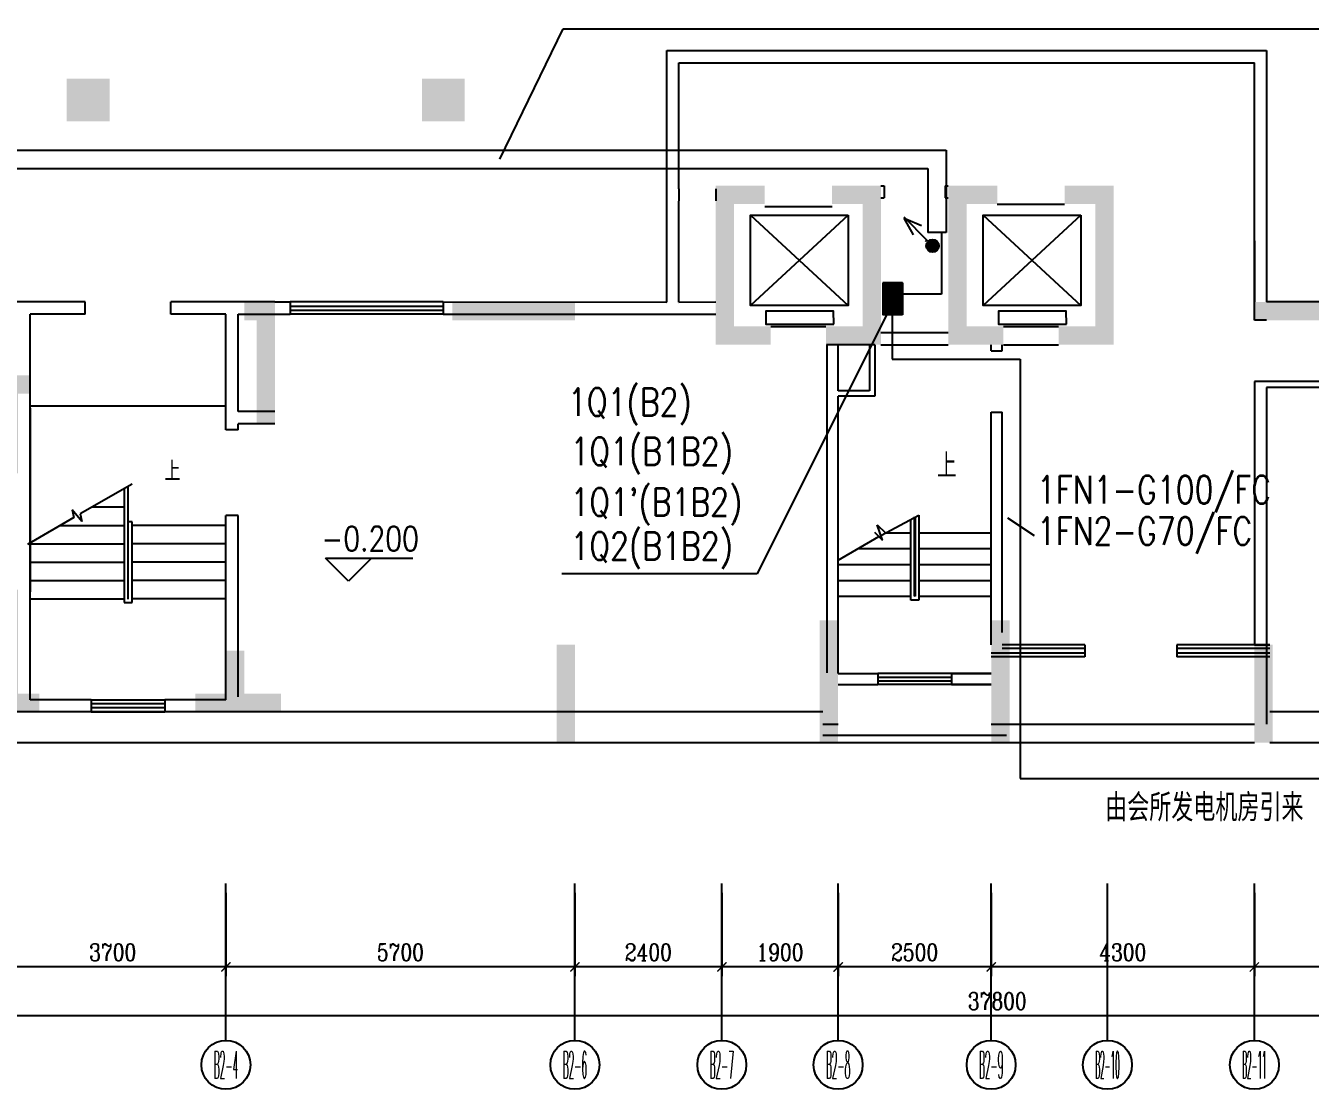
# Model space of a CAD drawing. Extents: x 2942 to 121742, y -69387 to 14613.
# Drawn here: x 61292 to 82277, y -21016 to -3635 of the extents above; entities that cross this region are included whole.
import ezdxf
from ezdxf.enums import TextEntityAlignment as Align

# ---------------------------------------------------------------- set-up
doc = ezdxf.new("R2010")
doc.units = 0
doc.header["$LTSCALE"] = 1000
doc.header["$MEASUREMENT"] = 0
doc.layers.get('0').update_dxf_attribs({"linetype": 'CONTINUOUS'})
doc.layers.get('DEFPOINTS').update_dxf_attribs({"linetype": 'CONTINUOUS'})
for name, color, linetype in [('1', 4, 'CONTINUOUS'), ('AXIS', 7, 'CONTINUOUS'), ('AXIS_TEXT', 7, 'CONTINUOUS'), ('DJ', 4, 'CONTINUOUS'), ('STAIR', 7, 'CONTINUOUS'), ('WALL', 7, 'CONTINUOUS'), ('WINDOW', 7, 'CONTINUOUS'), ('WIRE', 1, 'CONTINUOUS'), ('信箱', 7, 'CONTINUOUS'), ('文字', 7, 'CONTINUOUS'), ('柱', 252, 'CONTINUOUS'), ('首层', 7, 'CONTINUOUS')]:
    doc.layers.add(name, color=color, linetype=linetype)
doc.styles.add('COMPLEX', font='COMPLEX.shx', dxfattribs={"width": 0.8})
doc.styles.add('DIM_FONT', font='romanc.shx', dxfattribs={"width": 0.8})
doc.styles.add('HZ', font='SIMPLEX.shx', dxfattribs={"width": 0.75, "bigfont": 'hztxt.shx'})
doc.styles.add('HZTXT', font='txt.shx', dxfattribs={"width": 0.5, "bigfont": 'hztxt.shx'})
doc.dimstyles.new('S100', dxfattribs={"dimtxt": 280, "dimasz": 150, "dimexe": 150, "dimexo": 150, "dimgap": 100, "dimtad": 1, "dimdec": 0, "dimzin": 0, "dimdsep": 46, "dimtxsty": 'DIM_FONT', "dimblk": '_DIMX', "dimblk1": 'ARCHTICK', "dimblk2": 'ARCHTICK', "dimsah": 1, "dimcen": 0.09, "dimdle": 150, "dimclrt": 7, "dimadec": 0, "dimazin": 0, "dimtfac": 1, "dimtdec": 0, "dimtix": 1, "dimtmove": 2, "dimatfit": 3, "dimldrblk": 'ARCHTICK', "dimfxl": 0, "dimtolj": 1, "dimtzin": 0, "dimarcsym": 0})

# ---------------------------------------------------------------- blocks, each defined once
blk = doc.blocks.new('_ARCHTICK')
at = {"color": 0, "linetype": 'ByBlock', "const_width": 0.15}
blk.add_lwpolyline([(-0.5, -0.5), (0.5, 0.5)], dxfattribs=at)
blk = doc.blocks.new('*D779')
at = {"color": 0, "linetype": 'ByBlock'}
for p, q in [((58263, -17805), (58263, -19966)), ((96063, -17805), (96063, -19966)), ((96213, -19816), (58113, -19816))]:
    blk.add_line(p, q, dxfattribs=at)
at = {"layer": 'DEFPOINTS', "color": 0, "linetype": 'ByBlock'}
for p in [(58263, -17655), (96063, -17655), (58263, -19816)]:
    blk.add_point(p, dxfattribs=at)
at = {"color": 0, "linetype": 'ByBlock', "xscale": 150, "yscale": 150, "zscale": 150, "rotation": 180}
blk.add_blockref('_ARCHTICK', (58263, -19816), dxfattribs=at)
at = {"color": 0, "linetype": 'ByBlock', "xscale": 150, "yscale": 150, "zscale": 150}
blk.add_blockref('_ARCHTICK', (96063, -19816), dxfattribs=at)
at = {"color": 7, "linetype": 'ByBlock', "insert": (77163, -19576), "char_height": 280, "attachment_point": 5, "style": 'DIM_FONT'}
blk.add_mtext('\\A1;37800', dxfattribs=at)
blk = doc.blocks.new('_DIMX')
blk.add_line((-150, 0), (150, 0))
at = {"const_width": 50}
blk.add_lwpolyline([(-70, -70), (70, 70)], dxfattribs=at)
blk = doc.blocks.new('*D780')
at = {"color": 0, "linetype": 'ByBlock'}
for p, q in [((64563, -17805), (64563, -19166)), ((70263, -17805), (70263, -19166)), ((70413, -19016), (64413, -19016))]:
    blk.add_line(p, q, dxfattribs=at)
at = {"layer": 'DEFPOINTS', "color": 0, "linetype": 'ByBlock'}
for p in [(64563, -17655), (70263, -17655), (64563, -19016)]:
    blk.add_point(p, dxfattribs=at)
at = {"color": 0, "linetype": 'ByBlock', "xscale": 150, "yscale": 150, "zscale": 150, "rotation": 180}
blk.add_blockref('_ARCHTICK', (64563, -19016), dxfattribs=at)
at = {"color": 0, "linetype": 'ByBlock', "xscale": 150, "yscale": 150, "zscale": 150}
blk.add_blockref('_ARCHTICK', (70263, -19016), dxfattribs=at)
at = {"color": 7, "linetype": 'ByBlock', "insert": (67413, -18776), "char_height": 280, "attachment_point": 5, "style": 'DIM_FONT'}
blk.add_mtext('\\A1;5700', dxfattribs=at)
blk = doc.blocks.new('*D782')
at = {"color": 0, "linetype": 'ByBlock'}
for p, q in [((60863, -17805), (60863, -19166)), ((64563, -17805), (64563, -19166)), ((64713, -19016), (60713, -19016))]:
    blk.add_line(p, q, dxfattribs=at)
at = {"layer": 'DEFPOINTS', "color": 0, "linetype": 'ByBlock'}
for p in [(60863, -17655), (64563, -17655), (60863, -19016)]:
    blk.add_point(p, dxfattribs=at)
at = {"color": 0, "linetype": 'ByBlock', "xscale": 150, "yscale": 150, "zscale": 150, "rotation": 180}
blk.add_blockref('_ARCHTICK', (60863, -19016), dxfattribs=at)
at = {"color": 0, "linetype": 'ByBlock', "xscale": 150, "yscale": 150, "zscale": 150}
blk.add_blockref('_ARCHTICK', (64563, -19016), dxfattribs=at)
at = {"color": 7, "linetype": 'ByBlock', "insert": (62713, -18776), "char_height": 280, "attachment_point": 5, "style": 'DIM_FONT'}
blk.add_mtext('\\A1;3700', dxfattribs=at)
blk = doc.blocks.new('_AXISO')
blk.add_circle((0, 0), 0.5)
at = {"layer": 'AXIS_TEXT', "style": 'COMPLEX', "width": 1.041667}
blk.add_attdef('A', text='', height=0.56, dxfattribs=at).set_placement((-0.25, -0.28), (0.25, -0.28), align=Align.FIT)
blk = doc.blocks.new('*D783')
at = {"color": 0, "linetype": 'ByBlock'}
for p, q in [((72663, -17805), (72663, -19166)), ((74563, -17805), (74563, -19166)), ((74713, -19016), (72513, -19016))]:
    blk.add_line(p, q, dxfattribs=at)
at = {"layer": 'DEFPOINTS', "color": 0, "linetype": 'ByBlock'}
for p in [(72663, -17655), (74563, -17655), (72663, -19016)]:
    blk.add_point(p, dxfattribs=at)
at = {"color": 0, "linetype": 'ByBlock', "xscale": 150, "yscale": 150, "zscale": 150, "rotation": 180}
blk.add_blockref('_ARCHTICK', (72663, -19016), dxfattribs=at)
at = {"color": 0, "linetype": 'ByBlock', "xscale": 150, "yscale": 150, "zscale": 150}
blk.add_blockref('_ARCHTICK', (74563, -19016), dxfattribs=at)
at = {"color": 7, "linetype": 'ByBlock', "insert": (73613, -18776), "char_height": 280, "attachment_point": 5, "style": 'DIM_FONT'}
blk.add_mtext('\\A1;1900', dxfattribs=at)
blk = doc.blocks.new('*D788')
at = {"color": 0, "linetype": 'ByBlock'}
for p, q in [((77063, -17805), (77063, -19166)), ((81363, -17805), (81363, -19166)), ((81513, -19016), (76913, -19016))]:
    blk.add_line(p, q, dxfattribs=at)
at = {"layer": 'DEFPOINTS', "color": 0, "linetype": 'ByBlock'}
for p in [(77063, -17655), (81363, -17655), (77063, -19016)]:
    blk.add_point(p, dxfattribs=at)
at = {"color": 0, "linetype": 'ByBlock', "xscale": 150, "yscale": 150, "zscale": 150, "rotation": 180}
blk.add_blockref('_ARCHTICK', (77063, -19016), dxfattribs=at)
at = {"color": 0, "linetype": 'ByBlock', "xscale": 150, "yscale": 150, "zscale": 150}
blk.add_blockref('_ARCHTICK', (81363, -19016), dxfattribs=at)
at = {"color": 7, "linetype": 'ByBlock', "insert": (79213, -18776), "char_height": 280, "attachment_point": 5, "style": 'DIM_FONT'}
blk.add_mtext('\\A1;4300', dxfattribs=at)
blk = doc.blocks.new('*D789')
at = {"color": 0, "linetype": 'ByBlock'}
for p, q in [((74563, -17805), (74563, -19166)), ((77063, -17805), (77063, -19166)), ((77213, -19016), (74413, -19016))]:
    blk.add_line(p, q, dxfattribs=at)
at = {"layer": 'DEFPOINTS', "color": 0, "linetype": 'ByBlock'}
for p in [(74563, -17655), (77063, -17655), (74563, -19016)]:
    blk.add_point(p, dxfattribs=at)
at = {"color": 0, "linetype": 'ByBlock', "xscale": 150, "yscale": 150, "zscale": 150, "rotation": 180}
blk.add_blockref('_ARCHTICK', (74563, -19016), dxfattribs=at)
at = {"color": 0, "linetype": 'ByBlock', "xscale": 150, "yscale": 150, "zscale": 150}
blk.add_blockref('_ARCHTICK', (77063, -19016), dxfattribs=at)
at = {"color": 7, "linetype": 'ByBlock', "insert": (75813, -18776), "char_height": 280, "attachment_point": 5, "style": 'DIM_FONT'}
blk.add_mtext('\\A1;2500', dxfattribs=at)
blk = doc.blocks.new('*D790')
at = {"color": 0, "linetype": 'ByBlock'}
for p, q in [((70263, -17805), (70263, -19166)), ((72663, -17805), (72663, -19166)), ((72813, -19016), (70113, -19016))]:
    blk.add_line(p, q, dxfattribs=at)
at = {"layer": 'DEFPOINTS', "color": 0, "linetype": 'ByBlock'}
for p in [(70263, -17655), (72663, -17655), (70263, -19016)]:
    blk.add_point(p, dxfattribs=at)
at = {"color": 0, "linetype": 'ByBlock', "xscale": 150, "yscale": 150, "zscale": 150, "rotation": 180}
blk.add_blockref('_ARCHTICK', (70263, -19016), dxfattribs=at)
at = {"color": 0, "linetype": 'ByBlock', "xscale": 150, "yscale": 150, "zscale": 150}
blk.add_blockref('_ARCHTICK', (72663, -19016), dxfattribs=at)
at = {"color": 7, "linetype": 'ByBlock', "insert": (71463, -18776), "char_height": 280, "attachment_point": 5, "style": 'DIM_FONT'}
blk.add_mtext('\\A1;2400', dxfattribs=at)
blk = doc.blocks.new('*D791')
at = {"color": 0, "linetype": 'ByBlock'}
for p, q in [((81363, -17805), (81363, -19166)), ((87063, -17805), (87063, -19166)), ((87213, -19016), (81213, -19016))]:
    blk.add_line(p, q, dxfattribs=at)
at = {"layer": 'DEFPOINTS', "color": 0, "linetype": 'ByBlock'}
for p in [(81363, -17655), (87063, -17655), (81363, -19016)]:
    blk.add_point(p, dxfattribs=at)
at = {"color": 0, "linetype": 'ByBlock', "xscale": 150, "yscale": 150, "zscale": 150, "rotation": 180}
blk.add_blockref('_ARCHTICK', (81363, -19016), dxfattribs=at)
at = {"color": 0, "linetype": 'ByBlock', "xscale": 150, "yscale": 150, "zscale": 150}
blk.add_blockref('_ARCHTICK', (87063, -19016), dxfattribs=at)
at = {"color": 7, "linetype": 'ByBlock', "insert": (84213, -18776), "char_height": 280, "attachment_point": 5, "style": 'DIM_FONT'}
blk.add_mtext('\\A1;5700', dxfattribs=at)
blk = doc.blocks.new('A$C57C7204A')
at = {"layer": 'DJ'}
for p, q in [((146, 185), (395, 607)), ((378, 607), (180, 409)), ((378, 574), (345, 326)), ((395, 607), (395, 607)), ((395, 607), (395, 607)), ((395, 607), (395, 607)), ((395, 607), (395, 607)), ((395, 607), (395, 607)), ((395, 607), (395, 607)), ((395, 607), (395, 607)), ((395, 607), (395, 607)), ((133, 192), (146, 214))]:
    blk.add_line(p, q, dxfattribs=at)
at = {"layer": 'DJ', "const_width": 93.3}
blk.add_lwpolyline([(47, 96, 1), (140, 96, 1)], format="xyb", close=True, dxfattribs=at)
at = {"layer": 'DJ'}
blk.add_circle((96, 93), 93.3, dxfattribs=at)
blk = doc.blocks.new('*X743')
at = {"color": 0}
for p, q in [((42.111, 32.993), (42.361, 33.243)), ((42.111, 32.995), (42.359, 33.243)), ((42.111, 32.997), (42.358, 33.243)), ((42.111, 32.998), (42.356, 33.243)), ((42.111, 33), (42.354, 33.243)), ((42.111, 33.002), (42.352, 33.243)), ((42.111, 33.004), (42.351, 33.243)), ((42.111, 33.006), (42.349, 33.243)), ((42.111, 33.007), (42.347, 33.243)), ((42.111, 33.009), (42.345, 33.243)), ((42.111, 33.011), (42.344, 33.243)), ((42.111, 33.013), (42.342, 33.243)), ((42.111, 33.014), (42.34, 33.243)), ((42.111, 33.016), (42.338, 33.243)), ((42.111, 33.018), (42.336, 33.243)), ((42.111, 33.02), (42.335, 33.243)), ((42.111, 33.021), (42.333, 33.243)), ((42.111, 33.023), (42.331, 33.243)), ((42.111, 33.025), (42.329, 33.243)), ((42.111, 33.027), (42.328, 33.243)), ((42.111, 33.028), (42.326, 33.243)), ((42.111, 33.03), (42.324, 33.243)), ((42.111, 33.032), (42.322, 33.243)), ((42.111, 33.034), (42.321, 33.243)), ((42.111, 33.036), (42.319, 33.243)), ((42.111, 33.037), (42.317, 33.243)), ((42.111, 33.039), (42.315, 33.243)), ((42.111, 33.041), (42.313, 33.243)), ((42.111, 33.043), (42.312, 33.243)), ((42.111, 33.044), (42.31, 33.243)), ((42.111, 33.046), (42.308, 33.243)), ((42.111, 33.048), (42.306, 33.243)), ((42.111, 33.05), (42.305, 33.243)), ((42.111, 33.051), (42.303, 33.243)), ((42.111, 33.053), (42.301, 33.243)), ((42.111, 33.055), (42.299, 33.243)), ((42.111, 33.057), (42.298, 33.243)), ((42.111, 33.059), (42.296, 33.243)), ((42.111, 33.06), (42.294, 33.243)), ((42.111, 33.062), (42.292, 33.243)), ((42.111, 33.064), (42.291, 33.243)), ((42.111, 33.066), (42.289, 33.243)), ((42.111, 33.067), (42.287, 33.243)), ((42.111, 33.069), (42.285, 33.243)), ((42.111, 33.071), (42.283, 33.243)), ((42.111, 33.073), (42.282, 33.243)), ((42.111, 33.074), (42.28, 33.243)), ((42.111, 33.076), (42.278, 33.243)), ((42.111, 33.078), (42.276, 33.243)), ((42.111, 33.08), (42.275, 33.243)), ((42.111, 33.082), (42.273, 33.243)), ((42.111, 33.083), (42.271, 33.243)), ((42.111, 33.085), (42.269, 33.243)), ((42.111, 33.087), (42.268, 33.243)), ((42.111, 33.089), (42.266, 33.243)), ((42.111, 33.09), (42.264, 33.243)), ((42.111, 33.092), (42.262, 33.243)), ((42.111, 33.094), (42.26, 33.243)), ((42.111, 33.096), (42.259, 33.243)), ((42.111, 33.097), (42.257, 33.243)), ((42.111, 33.099), (42.255, 33.243)), ((42.111, 33.101), (42.253, 33.243)), ((42.111, 33.103), (42.252, 33.243)), ((42.111, 33.104), (42.25, 33.243)), ((42.111, 33.106), (42.248, 33.243)), ((42.111, 33.108), (42.246, 33.243)), ((42.111, 33.11), (42.245, 33.243)), ((42.111, 33.112), (42.243, 33.243)), ((42.111, 33.113), (42.241, 33.243)), ((42.111, 33.115), (42.239, 33.243)), ((42.111, 33.117), (42.237, 33.243)), ((42.111, 33.119), (42.236, 33.243)), ((42.111, 33.12), (42.234, 33.243)), ((42.111, 33.122), (42.232, 33.243)), ((42.111, 33.124), (42.23, 33.243)), ((42.111, 33.126), (42.229, 33.243)), ((42.111, 33.127), (42.227, 33.243)), ((42.111, 33.129), (42.225, 33.243)), ((42.111, 33.131), (42.223, 33.243)), ((42.111, 33.133), (42.222, 33.243)), ((42.111, 33.135), (42.22, 33.243)), ((42.111, 33.136), (42.218, 33.243)), ((42.111, 33.138), (42.216, 33.243)), ((42.111, 33.14), (42.214, 33.243)), ((42.111, 33.142), (42.213, 33.243)), ((42.111, 33.143), (42.211, 33.243)), ((42.111, 33.145), (42.209, 33.243)), ((42.111, 33.147), (42.207, 33.243)), ((42.111, 33.149), (42.206, 33.243)), ((42.111, 33.15), (42.204, 33.243)), ((42.111, 33.152), (42.202, 33.243)), ((42.111, 33.154), (42.2, 33.243)), ((42.111, 33.156), (42.199, 33.243)), ((42.111, 33.158), (42.197, 33.243)), ((42.111, 33.159), (42.195, 33.243)), ((42.111, 33.161), (42.193, 33.243)), ((42.111, 33.163), (42.192, 33.243)), ((42.111, 33.165), (42.19, 33.243)), ((42.111, 33.166), (42.188, 33.243)), ((42.111, 33.168), (42.186, 33.243)), ((42.111, 33.17), (42.184, 33.243)), ((42.111, 33.172), (42.183, 33.243)), ((42.111, 33.173), (42.181, 33.243)), ((42.111, 33.175), (42.179, 33.243)), ((42.111, 33.177), (42.177, 33.243)), ((42.111, 33.179), (42.176, 33.243)), ((42.111, 33.181), (42.174, 33.243)), ((42.111, 33.182), (42.172, 33.243)), ((42.111, 33.184), (42.17, 33.243)), ((42.111, 33.186), (42.169, 33.243)), ((42.111, 33.188), (42.167, 33.243)), ((42.111, 33.189), (42.165, 33.243)), ((42.111, 33.191), (42.163, 33.243)), ((42.111, 33.193), (42.161, 33.243)), ((42.111, 33.195), (42.16, 33.243)), ((42.111, 33.196), (42.158, 33.243)), ((42.111, 33.198), (42.156, 33.243)), ((42.111, 33.2), (42.154, 33.243)), ((42.111, 33.202), (42.153, 33.243)), ((42.111, 33.203), (42.151, 33.243)), ((42.111, 33.205), (42.149, 33.243)), ((42.111, 33.207), (42.147, 33.243)), ((42.111, 33.209), (42.146, 33.243)), ((42.111, 33.211), (42.144, 33.243)), ((42.111, 33.212), (42.142, 33.243)), ((42.111, 33.214), (42.14, 33.243)), ((42.111, 33.216), (42.138, 33.243)), ((42.111, 33.218), (42.137, 33.243)), ((42.111, 33.219), (42.135, 33.243)), ((42.111, 33.221), (42.133, 33.243)), ((42.111, 33.223), (42.131, 33.243)), ((42.111, 33.225), (42.13, 33.243)), ((42.111, 33.226), (42.128, 33.243)), ((42.111, 33.228), (42.126, 33.243)), ((42.111, 33.23), (42.124, 33.243)), ((42.111, 33.232), (42.123, 33.243)), ((42.111, 33.234), (42.121, 33.243)), ((42.111, 33.235), (42.119, 33.243)), ((42.111, 33.237), (42.117, 33.243)), ((42.111, 33.239), (42.115, 33.243)), ((42.111, 33.241), (42.114, 33.243)), ((42.111, 33.242), (42.112, 33.243)), ((42.113, 32.993), (42.363, 33.243)), ((42.115, 32.993), (42.365, 33.243)), ((42.117, 32.993), (42.367, 33.243)), ((42.118, 32.993), (42.368, 33.243)), ((42.12, 32.993), (42.37, 33.243)), ((42.122, 32.993), (42.372, 33.243)), ((42.124, 32.993), (42.374, 33.243)), ((42.125, 32.993), (42.375, 33.243)), ((42.127, 32.993), (42.377, 33.243)), ((42.129, 32.993), (42.379, 33.243)), ((42.131, 32.993), (42.381, 33.243)), ((42.132, 32.993), (42.382, 33.243)), ((42.134, 32.993), (42.384, 33.243)), ((42.136, 32.993), (42.386, 33.243)), ((42.138, 32.993), (42.388, 33.243)), ((42.14, 32.993), (42.39, 33.243)), ((42.141, 32.993), (42.391, 33.243)), ((42.143, 32.993), (42.393, 33.243)), ((42.145, 32.993), (42.395, 33.243)), ((42.147, 32.993), (42.397, 33.243)), ((42.148, 32.993), (42.398, 33.243)), ((42.15, 32.993), (42.4, 33.243)), ((42.152, 32.993), (42.402, 33.243)), ((42.154, 32.993), (42.404, 33.243)), ((42.155, 32.993), (42.405, 33.243)), ((42.157, 32.993), (42.407, 33.243)), ((42.159, 32.993), (42.409, 33.243)), ((42.161, 32.993), (42.411, 33.243)), ((42.162, 32.993), (42.412, 33.243)), ((42.164, 32.993), (42.414, 33.243)), ((42.166, 32.993), (42.416, 33.243)), ((42.168, 32.993), (42.418, 33.243)), ((42.17, 32.993), (42.42, 33.243)), ((42.171, 32.993), (42.421, 33.243)), ((42.173, 32.993), (42.423, 33.243)), ((42.175, 32.993), (42.425, 33.243)), ((42.177, 32.993), (42.427, 33.243)), ((42.178, 32.993), (42.428, 33.243)), ((42.18, 32.993), (42.43, 33.243)), ((42.182, 32.993), (42.432, 33.243)), ((42.184, 32.993), (42.434, 33.243)), ((42.185, 32.993), (42.435, 33.243)), ((42.187, 32.993), (42.437, 33.243)), ((42.189, 32.993), (42.439, 33.243)), ((42.191, 32.993), (42.441, 33.243)), ((42.193, 32.993), (42.443, 33.243)), ((42.194, 32.993), (42.444, 33.243)), ((42.196, 32.993), (42.446, 33.243)), ((42.198, 32.993), (42.448, 33.243)), ((42.2, 32.993), (42.45, 33.243)), ((42.201, 32.993), (42.451, 33.243)), ((42.203, 32.993), (42.453, 33.243)), ((42.205, 32.993), (42.455, 33.243)), ((42.207, 32.993), (42.457, 33.243)), ((42.208, 32.993), (42.458, 33.243)), ((42.21, 32.993), (42.46, 33.243)), ((42.212, 32.993), (42.462, 33.243)), ((42.214, 32.993), (42.464, 33.243)), ((42.216, 32.993), (42.466, 33.243)), ((42.217, 32.993), (42.467, 33.243)), ((42.219, 32.993), (42.469, 33.243)), ((42.221, 32.993), (42.471, 33.243)), ((42.223, 32.993), (42.473, 33.243)), ((42.224, 32.993), (42.474, 33.243)), ((42.226, 32.993), (42.476, 33.243)), ((42.228, 32.993), (42.478, 33.243)), ((42.23, 32.993), (42.48, 33.243)), ((42.231, 32.993), (42.481, 33.243)), ((42.233, 32.993), (42.483, 33.243)), ((42.235, 32.993), (42.485, 33.243)), ((42.237, 32.993), (42.487, 33.243)), ((42.238, 32.993), (42.488, 33.243)), ((42.24, 32.993), (42.49, 33.243)), ((42.242, 32.993), (42.492, 33.243)), ((42.244, 32.993), (42.494, 33.243)), ((42.246, 32.993), (42.496, 33.243)), ((42.247, 32.993), (42.497, 33.243)), ((42.249, 32.993), (42.499, 33.243)), ((42.251, 32.993), (42.501, 33.243)), ((42.253, 32.993), (42.503, 33.243)), ((42.254, 32.993), (42.504, 33.243)), ((42.256, 32.993), (42.506, 33.243)), ((42.258, 32.993), (42.508, 33.243)), ((42.26, 32.993), (42.51, 33.243)), ((42.261, 32.993), (42.511, 33.243)), ((42.263, 32.993), (42.511, 33.241)), ((42.265, 32.993), (42.511, 33.239)), ((42.267, 32.993), (42.511, 33.238)), ((42.269, 32.993), (42.511, 33.236)), ((42.27, 32.993), (42.511, 33.234)), ((42.272, 32.993), (42.511, 33.232)), ((42.274, 32.993), (42.511, 33.23)), ((42.276, 32.993), (42.511, 33.229)), ((42.277, 32.993), (42.511, 33.227)), ((42.279, 32.993), (42.511, 33.225)), ((42.281, 32.993), (42.511, 33.223)), ((42.283, 32.993), (42.511, 33.222)), ((42.284, 32.993), (42.511, 33.22)), ((42.286, 32.993), (42.511, 33.218)), ((42.288, 32.993), (42.511, 33.216)), ((42.29, 32.993), (42.511, 33.215)), ((42.292, 32.993), (42.511, 33.213)), ((42.293, 32.993), (42.511, 33.211)), ((42.295, 32.993), (42.511, 33.209)), ((42.297, 32.993), (42.511, 33.208)), ((42.299, 32.993), (42.511, 33.206)), ((42.3, 32.993), (42.511, 33.204)), ((42.302, 32.993), (42.511, 33.202)), ((42.304, 32.993), (42.511, 33.2)), ((42.306, 32.993), (42.511, 33.199)), ((42.307, 32.993), (42.511, 33.197)), ((42.309, 32.993), (42.511, 33.195)), ((42.311, 32.993), (42.511, 33.193)), ((42.313, 32.993), (42.511, 33.192)), ((42.315, 32.993), (42.511, 33.19)), ((42.316, 32.993), (42.511, 33.188)), ((42.318, 32.993), (42.511, 33.186)), ((42.32, 32.993), (42.511, 33.185)), ((42.322, 32.993), (42.511, 33.183)), ((42.323, 32.993), (42.511, 33.181)), ((42.325, 32.993), (42.511, 33.179)), ((42.327, 32.993), (42.511, 33.177)), ((42.329, 32.993), (42.511, 33.176)), ((42.33, 32.993), (42.511, 33.174)), ((42.332, 32.993), (42.511, 33.172)), ((42.334, 32.993), (42.511, 33.17)), ((42.336, 32.993), (42.511, 33.169)), ((42.337, 32.993), (42.511, 33.167)), ((42.339, 32.993), (42.511, 33.165)), ((42.341, 32.993), (42.511, 33.163)), ((42.343, 32.993), (42.511, 33.162)), ((42.345, 32.993), (42.511, 33.16)), ((42.346, 32.993), (42.511, 33.158)), ((42.348, 32.993), (42.511, 33.156)), ((42.35, 32.993), (42.511, 33.154)), ((42.352, 32.993), (42.511, 33.153)), ((42.353, 32.993), (42.511, 33.151)), ((42.355, 32.993), (42.511, 33.149)), ((42.357, 32.993), (42.511, 33.147)), ((42.359, 32.993), (42.511, 33.146)), ((42.36, 32.993), (42.511, 33.144)), ((42.362, 32.993), (42.511, 33.142)), ((42.364, 32.993), (42.511, 33.14)), ((42.366, 32.993), (42.511, 33.139)), ((42.368, 32.993), (42.511, 33.137)), ((42.369, 32.993), (42.511, 33.135)), ((42.371, 32.993), (42.511, 33.133)), ((42.373, 32.993), (42.511, 33.131)), ((42.375, 32.993), (42.511, 33.13)), ((42.376, 32.993), (42.511, 33.128)), ((42.378, 32.993), (42.511, 33.126)), ((42.38, 32.993), (42.511, 33.124)), ((42.382, 32.993), (42.511, 33.123)), ((42.383, 32.993), (42.511, 33.121)), ((42.385, 32.993), (42.511, 33.119)), ((42.387, 32.993), (42.511, 33.117)), ((42.389, 32.993), (42.511, 33.116)), ((42.391, 32.993), (42.511, 33.114)), ((42.392, 32.993), (42.511, 33.112)), ((42.394, 32.993), (42.511, 33.11)), ((42.396, 32.993), (42.511, 33.109)), ((42.398, 32.993), (42.511, 33.107)), ((42.399, 32.993), (42.511, 33.105)), ((42.401, 32.993), (42.511, 33.103)), ((42.403, 32.993), (42.511, 33.101)), ((42.405, 32.993), (42.511, 33.1)), ((42.406, 32.993), (42.511, 33.098)), ((42.408, 32.993), (42.511, 33.096)), ((42.41, 32.993), (42.511, 33.094)), ((42.412, 32.993), (42.511, 33.093)), ((42.414, 32.993), (42.511, 33.091)), ((42.415, 32.993), (42.511, 33.089)), ((42.417, 32.993), (42.511, 33.087)), ((42.419, 32.993), (42.511, 33.086)), ((42.421, 32.993), (42.511, 33.084)), ((42.422, 32.993), (42.511, 33.082)), ((42.424, 32.993), (42.511, 33.08)), ((42.426, 32.993), (42.511, 33.078)), ((42.428, 32.993), (42.511, 33.077)), ((42.429, 32.993), (42.511, 33.075)), ((42.431, 32.993), (42.511, 33.073)), ((42.433, 32.993), (42.511, 33.071)), ((42.435, 32.993), (42.511, 33.07)), ((42.436, 32.993), (42.511, 33.068)), ((42.438, 32.993), (42.511, 33.066)), ((42.44, 32.993), (42.511, 33.064)), ((42.442, 32.993), (42.511, 33.063)), ((42.444, 32.993), (42.511, 33.061)), ((42.445, 32.993), (42.511, 33.059)), ((42.447, 32.993), (42.511, 33.057)), ((42.449, 32.993), (42.511, 33.055)), ((42.451, 32.993), (42.511, 33.054)), ((42.452, 32.993), (42.511, 33.052)), ((42.454, 32.993), (42.511, 33.05)), ((42.456, 32.993), (42.511, 33.048)), ((42.458, 32.993), (42.511, 33.047)), ((42.459, 32.993), (42.511, 33.045)), ((42.461, 32.993), (42.511, 33.043)), ((42.463, 32.993), (42.511, 33.041)), ((42.465, 32.993), (42.511, 33.04)), ((42.467, 32.993), (42.511, 33.038)), ((42.468, 32.993), (42.511, 33.036)), ((42.47, 32.993), (42.511, 33.034)), ((42.472, 32.993), (42.511, 33.033)), ((42.474, 32.993), (42.511, 33.031)), ((42.475, 32.993), (42.511, 33.029)), ((42.477, 32.993), (42.511, 33.027)), ((42.479, 32.993), (42.511, 33.025)), ((42.481, 32.993), (42.511, 33.024)), ((42.482, 32.993), (42.511, 33.022)), ((42.484, 32.993), (42.511, 33.02)), ((42.486, 32.993), (42.511, 33.018)), ((42.488, 32.993), (42.511, 33.017)), ((42.49, 32.993), (42.511, 33.015)), ((42.491, 32.993), (42.511, 33.013)), ((42.493, 32.993), (42.511, 33.011)), ((42.495, 32.993), (42.511, 33.01)), ((42.497, 32.993), (42.511, 33.008)), ((42.498, 32.993), (42.511, 33.006)), ((42.5, 32.993), (42.511, 33.004)), ((42.502, 32.993), (42.511, 33.002)), ((42.504, 32.993), (42.511, 33.001)), ((42.505, 32.993), (42.511, 32.999)), ((42.507, 32.993), (42.511, 32.997)), ((42.509, 32.993), (42.511, 32.995))]:
    blk.add_line(p, q, dxfattribs=at)
blk = doc.blocks.new('A8')
at = {"layer": 'DJ'}
for p, q in [((390, -308), (1326, -308)), ((390, -308), (390, -893)), ((1326, -308), (1326, -893)), ((390, -893), (1326, -893))]:
    blk.add_line(p, q, dxfattribs=at)
blk.add_solid([(390, -893), (390, -308), (1326, -893), (1326, -308)], dxfattribs=at)
at = {"layer": 'DJ', "xscale": 2340, "yscale": 2340, "zscale": 2340}
blk.add_blockref('*X743', (-98150, -78097), dxfattribs=at)

msp = doc.modelspace()

# ---------------------------------------------------------------- hatches: boundary and pattern name
at = {"layer": '柱'}
h = msp.add_hatch(color=252, dxfattribs=at)
h.paths.add_polyline_path([(74263.3, -1150.1), (74563.3, -1150.1), (74563.3, -2150.1), (73263.3, -2150.1), (73263.3, -1850.1), (74263.3, -1850.1)])
h.paths.add_polyline_path([(58763.3, 4449.9), (58263.3, 4449.9), (58263.3, 1449.9), (58563.3, 1449.9), (58563.3, 4149.9), (58763.3, 4149.9)])
h.paths.add_polyline_path([(58263.3, -3150.1), (58563.3, -3150.1), (58563.3, -4650.1), (58763.3, -4650.1), (58763.3, -4950.1), (58263.3, -4950.1)])
h.paths.add_polyline_path([(64863.3, -8150.1), (65363.3, -8150.1), (65363.3, -10140.1), (65063.3, -10140.1), (65063.3, -8450.1), (64863.3, -8450.1)])
h.paths.add_polyline_path([(60863.3, -12850.1), (61163.3, -12850.1), (61163.3, -14550.1), (61513.3, -14550.1), (61513.3, -14850.1), (60863.3, -14850.1)])
h.paths.add_polyline_path([(61363.3, -9350.1), (60863.3, -9350.1), (60863.3, -10950.1), (61163.3, -10950.1), (61163.3, -9650.1), (61363.3, -9650.1)])
h.paths.add_polyline_path([(64063.3, -14550.1), (64063.3, -14850.1), (65463.3, -14850.1), (65463.3, -14550.1), (64863.3, -14550.1), (64863.3, -13850.1), (64563.3, -13850.1), (64563.3, -14550.1)])
h.paths.add_polyline_path([(69963.3, -13750.1), (70263.3, -13750.1), (70263.3, -15350.1), (69963.3, -15350.1)])
h.paths.add_polyline_path([(61963.3, -2400.1), (62663.3, -2400.1), (62663.3, -1700.1), (61963.3, -1700.1)])
h.paths.add_polyline_path([(61963.3, -5200.1), (62663.3, -5200.1), (62663.3, -4500.1), (61963.3, -4500.1)])
h.paths.add_polyline_path([(61663.3, 4449.9), (62463.3, 4449.9), (62463.3, 3149.9), (62463.3, 2949.9), (62163.3, 2949.9), (62163.3, 4149.9), (61663.3, 4149.9)])
h.paths.add_polyline_path([(70263.3, -8150.1), (70263.3, -8450.1), (68263.3, -8450.1), (68263.3, -8150.1)])
h.paths.add_polyline_path([(67763.3, -5200.1), (68463.3, -5200.1), (68463.3, -4500.1), (67763.3, -4500.1)])
h.paths.add_polyline_path([(67763.3, -2400.1), (68463.3, -2400.1), (68463.3, -1700.1), (67763.3, -1700.1)])
h.paths.add_polyline_path([(73363.3, -6550.1), (73363.3, -6250.1), (72563.3, -6250.1), (72563.3, -8850.1), (73463.3, -8850.1), (73463.3, -8550.1), (72863.3, -8550.1), (72863.3, -6550.1)])
h.paths.add_polyline_path([(72863.3, -6550.1), (72863.3, -8550.1)], flags=16)
h.paths.add_polyline_path([(68063.3, 1849.9), (68363.3, 1849.9), (68363.3, 4449.9), (68063.3, 4449.9)])
h.paths.add_polyline_path([(89963.3, 4449.9), (89163.3, 4449.9), (89163.3, 3149.9), (89163.3, 2949.9), (89463.3, 2949.9), (89463.3, 4149.9), (89963.3, 4149.9)])
h.paths.add_polyline_path([(89663.3, -2400.1), (88963.3, -2400.1), (88963.3, -1700.1), (89663.3, -1700.1)])
h.paths.add_polyline_path([(89663.3, -5200.1), (88963.3, -5200.1), (88963.3, -4500.1), (89663.3, -4500.1)])
h.paths.add_polyline_path([(86763.3, -8150.1), (86263.3, -8150.1), (86263.3, -10140.1), (86563.3, -10140.1), (86563.3, -8450.1), (86763.3, -8450.1)])
h.paths.add_polyline_path([(81663.3, -13750.1), (81363.3, -13750.1), (81363.3, -15350.1), (81663.3, -15350.1)])
h.paths.add_polyline_path([(77363.3, -13350.1), (77063.3, -13350.1), (77063.3, -15350.1), (77363.3, -15350.1)])
h.paths.add_polyline_path([(74263.3, -13350.1), (74563.3, -13350.1), (74563.3, -15350.1), (74263.3, -15350.1)])
h.paths.add_polyline_path([(87563.3, -14550.1), (87563.3, -14850.1), (86163.3, -14850.1), (86163.3, -14550.1), (86763.3, -14550.1), (86763.3, -13850.1), (87063.3, -13850.1), (87063.3, -14550.1)])
h.paths.add_polyline_path([(81363.3, -8150.1), (81363.3, -8450.1), (83363.3, -8450.1), (83363.3, -8150.1)])
h.paths.add_polyline_path([(77363.3, -1150.1), (77063.3, -1150.1), (77063.3, -2150.1), (78363.3, -2150.1), (78363.3, -1850.1), (77363.3, -1850.1)])
h.paths.add_polyline_path([(74463.3, -6550.1), (74463.3, -6250.1), (75263.3, -6250.1), (75263.3, -8850.1), (74363.3, -8850.1), (74363.3, -8550.1), (74963.3, -8550.1), (74963.3, -6550.1)])
h.paths.add_polyline_path([(77163.3, -6550.1), (77163.3, -6250.1), (76363.3, -6250.1), (76363.3, -8850.1), (77263.3, -8850.1), (77263.3, -8550.1), (76663.3, -8550.1), (76663.3, -6550.1)])
h.paths.add_polyline_path([(78763.3, -6550.1), (78763.3, -8550.1)], flags=16)
h.paths.add_polyline_path([(78263.3, -6550.1), (78263.3, -6250.1), (79063.3, -6250.1), (79063.3, -8850.1), (78163.3, -8850.1), (78163.3, -8550.1), (78763.3, -8550.1), (78763.3, -6550.1)])
h.paths.add_polyline_path([(74263.3, 2449.9), (74563.3, 2449.9), (74563.3, 4449.9), (74263.3, 4449.9)])
h.paths.add_polyline_path([(77363.3, 2449.9), (77063.3, 2449.9), (77063.3, 4449.9), (77363.3, 4449.9)])
h.paths.add_polyline_path([(83863.3, -5200.1), (83163.3, -5200.1), (83163.3, -4500.1), (83863.3, -4500.1)])
h.paths.add_polyline_path([(83863.3, -2400.1), (83163.3, -2400.1), (83163.3, -1700.1), (83863.3, -1700.1)])
h.paths.add_polyline_path([(83563.3, 1849.9), (83263.3, 1849.9), (83263.3, 4449.9), (83563.3, 4449.9)])
h.paths.add_polyline_path([(90763.3, -12850.1), (90463.3, -12850.1), (90463.3, -14550.1), (90113.3, -14550.1), (90113.3, -14850.1), (90763.3, -14850.1)])
h.paths.add_polyline_path([(90263.3, -9350.1), (90763.3, -9350.1), (90763.3, -10950.1), (90463.3, -10950.1), (90463.3, -9650.1), (90263.3, -9650.1)])
h.paths.add_polyline_path([(92863.3, 4449.9), (93363.3, 4449.9), (93363.3, 1449.9), (93063.3, 1449.9), (93063.3, 4149.9), (92863.3, 4149.9)])
h.paths.add_polyline_path([(93363.3, -3150.1), (93063.3, -3150.1), (93063.3, -4650.1), (92863.3, -4650.1), (92863.3, -4950.1), (93363.3, -4950.1)])
edge = h.paths.add_edge_path()
edge.add_line((55797.5, 4449.9), (94394, 4449.9))
edge = h.paths.add_edge_path()
edge.add_line((93363.3, -17655), (93363.3, 8640.9))

# ---------------------------------------------------------------- linework, layer by layer
for p, q in [((68113.3, -8150.1), (65613.3, -8150.1)), ((65613.3, -8216.8), (68113.3, -8216.8)), ((65613.3, -8283.5), (68113.3, -8283.5)), ((68113.3, -8350.1), (65613.3, -8350.1)), ((76413.3, -14220.1), (75213.3, -14220.1)), ((75213.3, -14280.1), (76413.3, -14280.1)), ((75213.3, -14340.1), (76413.3, -14340.1)), ((76413.3, -14400.1), (75213.3, -14400.1)), ((62363.3, -14650.1), (63563.3, -14650.1)), ((63563.3, -14716.8), (62363.3, -14716.8)), ((63563.3, -14783.5), (62363.3, -14783.5)), ((62363.3, -14850.1), (63563.3, -14850.1))]:
    msp.add_line(p, q)
at = {"layer": 'AXIS'}
for p, q in [((64563.3, -20215.7), (64563.3, -17655)), ((70263.3, -20215.7), (70263.3, -17655)), ((72663.3, -20215.7), (72663.3, -17655)), ((74563.3, -20215.7), (74563.3, -17655)), ((77063.3, -20215.7), (77063.3, -17655)), ((78963.3, -20215.7), (78963.3, -17655)), ((81363.3, -20215.7), (81363.3, -17655))]:
    msp.add_line(p, q, dxfattribs=at)
at = {"layer": 'DJ'}
for p, q in [((69034.3, -5818.2), (70069.4, -3686.1)), ((70069.4, -3686.1), (85215.2, -3686.1)), ((39930.4, -5671.2), (76327, -5671.2)), ((76327, -5671.2), (76327, -7014.9)), ((59698.3, -5971.2), (76027, -5971.2)), ((76027, -5971.2), (76027, -7014.9)), ((76327, -7014.9), (76027, -7014.9)), ((75371.8, -8327.7), (73240, -12591.1)), ((77329, -11675.3), (77764.4, -11965.3)), ((73240, -12591.1), (70052.3, -12591.1))]:
    msp.add_line(p, q, dxfattribs=at)
at = {"layer": 'STAIR'}
for p, q in [((64563.3, -9850.1), (61363.3, -9850.1)), ((61363.3, -9886.6), (61363.3, -12086.4)), ((63028.3, -11125.1), (62182.8, -11613.3)), ((62898.3, -11200.1), (62898.3, -13060.1)), ((62958.3, -11165.5), (62958.3, -13000.1)), ((62378.7, -11500.1), (62898.3, -11500.1)), ((62078.8, -11673.3), (61320, -12111.4)), ((62208.1, -11737.2), (62053.5, -11549.3)), ((62053.5, -11549.3), (62078.8, -11673.3)), ((62182.8, -11613.3), (62208.1, -11737.2)), ((62968.3, -13000.1), (62968.3, -11740.1)), ((63028.3, -11740.1), (62968.3, -11740.1)), ((63028.3, -13060.1), (63028.3, -11740.1)), ((75270.3, -11960.1), (75883.3, -11635.1)), ((75753.3, -13020.1), (75753.3, -11710.1)), ((75813.3, -12960.1), (75813.3, -11660.1)), ((75823.3, -11660.1), (75823.3, -12960.1)), ((75883.3, -11635.1), (75883.3, -13020.1)), ((61859.1, -11800.1), (62898.3, -11800.1)), ((64563.3, -11800.1), (63028.3, -11800.1)), ((75155.3, -11911), (75288.6, -12041.9)), ((75288.6, -12041.9), (75201.9, -11791.8)), ((75201.9, -11791.8), (75335.2, -11922.6)), ((75339.6, -11920.1), (75753.3, -11920.1)), ((75883.3, -11920.1), (77063.3, -11920.1)), ((61363.3, -12086.4), (61363.3, -12886.6)), ((61363.3, -12100.1), (62898.3, -12100.1)), ((64563.3, -12100.1), (63028.3, -12100.1)), ((64563.3, -12886.6), (64563.3, -12100.1)), ((74563.3, -12368.3), (75229.4, -11983.8)), ((74889.2, -12180.1), (75753.3, -12180.1)), ((75883.3, -12180.1), (77063.3, -12180.1)), ((61363.3, -12400.1), (62898.3, -12400.1)), ((64563.3, -12400.1), (63028.3, -12400.1)), ((74563.3, -12440.1), (75753.3, -12440.1)), ((75883.3, -12440.1), (77063.3, -12440.1)), ((61363.3, -12700.1), (62898.3, -12700.1)), ((64563.3, -12700.1), (63028.3, -12700.1)), ((74563.3, -12700.1), (75753.3, -12700.1)), ((75883.3, -12700.1), (77063.3, -12700.1)), ((61363.3, -13000.1), (62898.3, -13000.1)), ((62958.3, -13000.1), (62968.3, -13000.1)), ((64563.3, -13000.1), (63028.3, -13000.1)), ((74563.3, -12960.1), (75753.3, -12960.1)), ((75823.3, -12960.1), (75813.3, -12960.1)), ((75883.3, -12960.1), (77063.3, -12960.1)), ((62898.3, -13060.1), (63028.3, -13060.1)), ((75883.3, -13020.1), (75753.3, -13020.1)), ((74313.3, -14850.1), (58940.1, -14850.1)), ((90763.3, -14850.1), (81613.3, -14850.1)), ((46213.3, -15350.1), (74313.3, -15350.1)), ((81613.3, -15350.1), (91263.3, -15350.1))]:
    msp.add_line(p, q, dxfattribs=at)
at = {"layer": 'WALL'}
for p, q in [((71763.3, -4040.1), (81563.3, -4040.1)), ((71763.3, -8151), (71763.3, -4040.1)), ((81563.3, -4040.1), (81563.3, -8150.1)), ((71963.3, -4240.1), (81363.3, -4240.1)), ((71963.3, -6299.4), (71963.3, -4240.1)), ((81363.3, -8450.1), (81363.3, -4240.1)), ((75263.3, -6250.1), (75313.3, -6250.1)), ((75313.3, -6250.1), (75313.3, -6450.1)), ((76313.3, -6250.1), (76363.3, -6250.1)), ((76313.3, -6250.1), (76313.3, -6450.1)), ((71963.3, -6298.9), (71963.3, -6498.9)), ((71963.3, -8151), (71963.3, -6500.9)), ((72563.3, -6298.9), (72563.3, -6498.9)), ((75263.3, -6450.1), (75313.3, -6450.1)), ((76313.3, -6450.1), (76363.3, -6450.1)), ((62263.3, -8150.1), (61113.3, -8150.1)), ((62263.3, -8350.1), (62263.3, -8150.1)), ((65363.3, -8150.1), (63663.3, -8150.1)), ((63663.3, -8350.1), (63663.3, -8150.1)), ((65363.3, -8150.1), (65613.3, -8150.1)), ((65613.3, -8150.1), (65613.3, -8350.1)), ((68113.3, -8150.1), (71763.3, -8151)), ((68113.3, -8150.1), (68113.3, -8350.1)), ((71963.3, -8151), (72563.3, -8150.1)), ((83413.3, -8150.1), (81563.3, -8150.1)), ((61363.3, -14650.1), (61363.3, -8350.1)), ((62263.3, -8350.1), (61363.3, -8350.1)), ((64563.3, -8350.1), (63663.3, -8350.1)), ((64563.3, -10240.1), (64563.3, -8350.1)), ((64763.3, -9940.1), (64763.3, -8350.1)), ((64763.3, -8350.1), (65363.3, -8350.1)), ((65363.3, -8350.1), (65613.3, -8350.1)), ((68113.3, -8350.1), (72563.3, -8350.1)), ((73463.3, -8550.1), (74363.3, -8550.1)), ((77263.3, -8550.1), (78163.3, -8550.1)), ((81563.3, -8450.1), (81363.3, -8450.1)), ((75263.3, -8650.1), (76363.3, -8650.1)), ((75163.3, -8850.1), (74373.3, -8850.1)), ((74383.3, -14210.1), (74383.3, -8850.1)), ((74563.3, -9600.1), (74563.3, -8850.1)), ((74563.3, -9600.1), (74563.3, -8850.1)), ((75073.3, -8850.1), (75073.3, -9600.1)), ((75073.3, -8850.1), (75073.3, -9600.1)), ((75163.3, -8850.1), (75163.3, -9690.1)), ((75163.3, -8850.1), (75163.3, -9690.1)), ((75263.3, -8850.1), (76363.3, -8850.1)), ((77063.3, -8950.1), (77063.3, -8850.1)), ((77063.3, -8950.1), (77243.3, -8950.1)), ((77243.3, -8950.1), (77243.3, -8850.1)), ((77263.3, -8850.1), (78163.3, -8850.1)), ((75073.3, -9600.1), (74563.3, -9600.1)), ((75073.3, -9600.1), (74563.3, -9600.1)), ((81363.3, -9450.1), (81363.3, -13750.1)), ((81563.3, -9450.1), (81363.3, -9450.1)), ((81563.3, -9450.1), (81363.3, -9450.1)), ((81563.3, -9450.1), (81563.3, -9450.1)), ((83163.4, -9450.1), (81563.3, -9450.1)), ((81563.3, -9450.1), (81563.3, -9450.1)), ((81563.3, -9450.1), (81563.3, -9450.1)), ((81563.3, -9550.1), (81563.3, -15050.1)), ((83763.3, -9550.1), (81563.3, -9550.1)), ((75163.3, -9690.1), (74563.3, -9690.1)), ((75163.3, -9690.1), (74563.3, -9690.1)), ((74563.3, -14220.1), (74563.3, -9690.1)), ((65363.3, -9940.1), (64763.3, -9940.1)), ((77063.3, -13750.1), (77063.3, -9950.1)), ((77063.3, -9950.1), (77243.3, -9950.1)), ((77243.3, -13550.1), (77243.3, -9950.1)), ((64763.3, -10240.1), (64563.3, -10240.1)), ((65363.3, -10140.1), (64763.3, -10140.1)), ((64763.3, -10240.1), (64763.3, -10140.1)), ((64563.3, -14650.1), (64563.3, -11640.1)), ((64763.3, -11640.1), (64563.3, -11640.1)), ((64763.3, -14600.1), (64763.3, -11640.1)), ((74563.3, -14220.1), (75213.3, -14220.1)), ((75213.3, -14220.1), (75213.3, -14400.1)), ((76413.3, -14220.1), (76413.3, -14400.1)), ((77063.3, -14220.1), (76413.3, -14220.1)), ((76413.3, -14220.1), (77063.3, -14220.1)), ((76413.3, -14220.1), (76413.3, -14400.1)), ((77063.3, -14220.1), (76563.3, -14220.1)), ((74563.3, -14400.1), (75213.3, -14400.1)), ((77063.3, -14400.1), (76413.3, -14400.1)), ((76413.3, -14400.1), (77063.3, -14400.1)), ((77063.3, -14400.1), (76563.3, -14400.1)), ((62363.3, -14650.1), (61363.3, -14650.1)), ((62363.3, -14650.1), (62363.3, -14850.1)), ((64563.3, -14650.1), (63563.3, -14650.1)), ((63563.3, -14650.1), (63563.3, -14850.1)), ((62363.3, -14850.1), (61363.3, -14850.1)), ((64563.3, -14850.1), (63563.3, -14850.1))]:
    msp.add_line(p, q, dxfattribs=at)
at = {"layer": 'WINDOW'}
for p, q in [((73363.3, -6590.1), (74463.3, -6590.1)), ((73132.1, -6730.8), (74725.8, -8207.8)), ((74725.8, -6730.8), (73132.1, -8207.8)), ((74725.8, -6730.8), (73132.1, -8207.8)), ((73132.1, -6730.8), (74725.8, -8207.8)), ((76932.1, -6730.8), (78525.8, -8207.8)), ((78525.8, -6730.8), (76932.1, -8207.8)), ((78525.8, -6730.8), (76932.1, -8207.8)), ((76932.1, -6730.8), (78525.8, -8207.8)), ((81363.3, -7150.1), (81363.3, -8150.1)), ((78594.3, -13750.1), (77243.3, -13750.1)), ((78594.3, -13810.1), (77243.3, -13810.1)), ((78594.3, -13750.1), (78594.3, -13950.1)), ((81613.3, -13750.1), (80094.3, -13750.1)), ((80094.3, -13750.1), (80094.3, -13950.1)), ((81613.3, -13810.1), (80094.3, -13810.1)), ((78594.3, -13890.1), (77063.3, -13890.1)), ((78594.3, -13950.1), (77063.3, -13950.1)), ((81613.3, -13890.1), (80094.3, -13890.1)), ((81613.3, -13950.1), (80094.3, -13950.1))]:
    msp.add_line(p, q, dxfattribs=at)
for points in [[(74725.8, -6730.8), (74725.8, -8207.8), (73132.1, -8207.8), (73132.1, -6730.8)], [(78525.8, -6730.8), (78525.8, -8207.8), (76932.1, -8207.8), (76932.1, -6730.8)], [(74493.1, -8515.1), (74488.1, -8298.5), (73384.7, -8298.5), (73384.7, -8515.1)], [(78293.1, -8515.1), (78288.1, -8298.5), (77184.6, -8298.5), (77184.6, -8515.1)]]:
    msp.add_lwpolyline(points, close=True, dxfattribs=at)
at = {"layer": 'WIRE'}
for p, q in [((76252.3, -7001.4), (76252.3, -8020.8)), ((76252.3, -8020.8), (75580.2, -8020.8)), ((75446.4, -8282.3), (75446.4, -9084.5)), ((75446.4, -9084.5), (77535.8, -9084.5)), ((77535.8, -9084.5), (77535.8, -15937.1)), ((77535.8, -15937.1), (82488.2, -15937.1))]:
    msp.add_line(p, q, dxfattribs=at)
at = {"layer": '信箱'}
msp.add_line((81363.3, -13750.1), (81613.3, -13750.1), dxfattribs=at)
at = {"layer": '文字'}
for p, q in [((66565.9, -12710), (66190.9, -12335)), ((66190.9, -12335), (66940.9, -12335)), ((66940.9, -12335), (66565.9, -12710)), ((66565.9, -12335), (66871.4, -12335)), ((66565.9, -12335), (67615.9, -12335))]:
    msp.add_line(p, q, dxfattribs=at)
at = {"layer": '首层'}
for p, q in [((77163.3, -6550.1), (78263.3, -6550.1)), ((74313.3, -15050.1), (74563.3, -15050.1)), ((77063.3, -15050.1), (81363.3, -15050.1)), ((74313.3, -15230.1), (77313.3, -15230.1)), ((74313.3, -15350.1), (81363.3, -15350.1))]:
    msp.add_line(p, q, dxfattribs=at)

# ---------------------------------------------------------------- block references
at = {"layer": 'AXIS'}
ref = msp.add_blockref('_AXISO', (64563.3, -20615.7), dxfattribs=dict(at, xscale=799.9992, yscale=799.9992, zscale=799.9992))
ref.add_attrib('A', 'B2-4', dxfattribs={"layer": 'AXIS_TEXT', "height": 448, "style": 'COMPLEX', "width": 0.223214}).set_placement((64363.3, -20839.7), (64763.3, -20839.7), align=Align.FIT)
ref = msp.add_blockref('_AXISO', (70263.3, -20615.7), dxfattribs=dict(at, xscale=799.9992, yscale=799.9992, zscale=799.9992))
ref.add_attrib('A', 'B2-6', dxfattribs={"layer": 'AXIS_TEXT', "height": 448, "style": 'COMPLEX', "width": 0.228659}).set_placement((70063.3, -20839.7), (70463.3, -20839.7), align=Align.FIT)
ref = msp.add_blockref('_AXISO', (72663.3, -20615.7), dxfattribs=dict(at, xscale=799.9992, yscale=799.9992, zscale=799.9992))
ref.add_attrib('A', 'B2-7', dxfattribs={"layer": 'AXIS_TEXT', "height": 448, "style": 'COMPLEX', "width": 0.228659}).set_placement((72463.3, -20839.7), (72863.3, -20839.7), align=Align.FIT)
ref = msp.add_blockref('_AXISO', (74563.3, -20615.7), dxfattribs=dict(at, xscale=799.9992, yscale=799.9992, zscale=799.9992))
ref.add_attrib('A', 'B2-8', dxfattribs={"layer": 'AXIS_TEXT', "height": 448, "style": 'COMPLEX', "width": 0.228659}).set_placement((74363.3, -20839.7), (74763.3, -20839.7), align=Align.FIT)
ref = msp.add_blockref('_AXISO', (77063.3, -20615.7), dxfattribs=dict(at, xscale=799.9992, yscale=799.9992, zscale=799.9992))
ref.add_attrib('A', 'B2-9', dxfattribs={"layer": 'AXIS_TEXT', "height": 448, "style": 'COMPLEX', "width": 0.228659}).set_placement((76863.3, -20839.7), (77263.3, -20839.7), align=Align.FIT)
ref = msp.add_blockref('_AXISO', (78963.3, -20615.7), dxfattribs=dict(at, xscale=799.9992, yscale=799.9992, zscale=799.9992))
ref.add_attrib('A', 'B2-10', dxfattribs={"layer": 'AXIS_TEXT', "height": 448, "style": 'COMPLEX', "width": 0.193299}).set_placement((78763.3, -20839.7), (79163.3, -20839.7), align=Align.FIT)
ref = msp.add_blockref('_AXISO', (81363.3, -20615.7), dxfattribs=dict(at, xscale=799.9992, yscale=799.9992, zscale=799.9992))
ref.add_attrib('A', 'B2-11', dxfattribs={"layer": 'AXIS_TEXT', "height": 448, "style": 'COMPLEX', "width": 0.203804}).set_placement((81163.3, -20839.7), (81563.3, -20839.7), align=Align.FIT)
at = {"layer": 'DJ', "xscale": 0.555555, "yscale": 0.555555, "zscale": 0.555555, "rotation": 270}
msp.add_blockref('A8', (75787.8, -7621.1), dxfattribs=at)
at = {"layer": 'WALL', "xscale": 1.11111, "yscale": 1.11111, "zscale": 1.11111, "rotation": 74.88717419159151}
msp.add_blockref('A$C57C7204A', (76177.1, -7362.7), dxfattribs=at)

# ---------------------------------------------------------------- texts
at = {"layer": '1', "color": 4, "style": 'HZ', "width": 0.8}
for s, p in [('1Q1(B2)', (70149, -10010)), ('1Q1(B1B2)', (70189.2, -10814.5)), ('1FN1-G100/FC', (77809.8, -11440.8)), ("1Q1'(B1B2)", (70189.2, -11645.3)), ('1FN2-G70/FC', (77809.8, -12118.1)), ('1Q2(B1B2)', (70189.2, -12362)), ('由会所发电机房引来', (78925.6, -16636.8))]:
    msp.add_text(s, height=450, dxfattribs=at).set_placement(p)
at = {"layer": '文字', "style": 'HZTXT', "width": 0.8}
for s, height, p in [('上    ', 400, (76180.7, -11023.5)), ('上', 321.4, (63562.1, -11076.2))]:
    msp.add_text(s, height=height, dxfattribs=at).set_placement(p)
msp.add_text('-0.200', height=400, dxfattribs=at).set_placement((66919, -12017.2), align=Align.MIDDLE)

# ---------------------------------------------------------------- dimensions: what is measured, and where the dimension line sits
at = {"layer": 'AXIS'}
dim = msp.add_aligned_dim(p1=(96063.3, -17655), p2=(58263.3, -17655), distance=2160.7, dimstyle='S100', dxfattribs=at)
dim.commit()
dim.dimension.update_dxf_attribs({"geometry": '*D779', "text_midpoint": (77163.3, -19575.7)})
for base, p1, p2, picture, middle in [((60863.3, -19015.7), (64563.3, -17655), (60863.3, -17655), '*D782', (62713.3, -18775.7)), ((64563.3, -19015.7), (70263.3, -17655), (64563.3, -17655), '*D780', (67413.3, -18775.7)), ((70263.3, -19015.7), (72663.3, -17655), (70263.3, -17655), '*D790', (71463.3, -18775.7)), ((72663.3, -19015.7), (74563.3, -17655), (72663.3, -17655), '*D783', (73613.3, -18775.7)), ((74563.3, -19015.7), (77063.3, -17655), (74563.3, -17655), '*D789', (75813.3, -18775.7)), ((77063.3, -19015.7), (81363.3, -17655), (77063.3, -17655), '*D788', (79213.3, -18775.7)), ((81363.3, -19015.7), (87063.3, -17655), (81363.3, -17655), '*D791', (84213.3, -18775.7))]:
    dim = msp.add_linear_dim(base=base, p1=p1, p2=p2, dimstyle='S100', dxfattribs=at)
    dim.commit()
    dim.dimension.update_dxf_attribs({"geometry": picture, "text_midpoint": middle})

doc.saveas('drawing.dxf')
